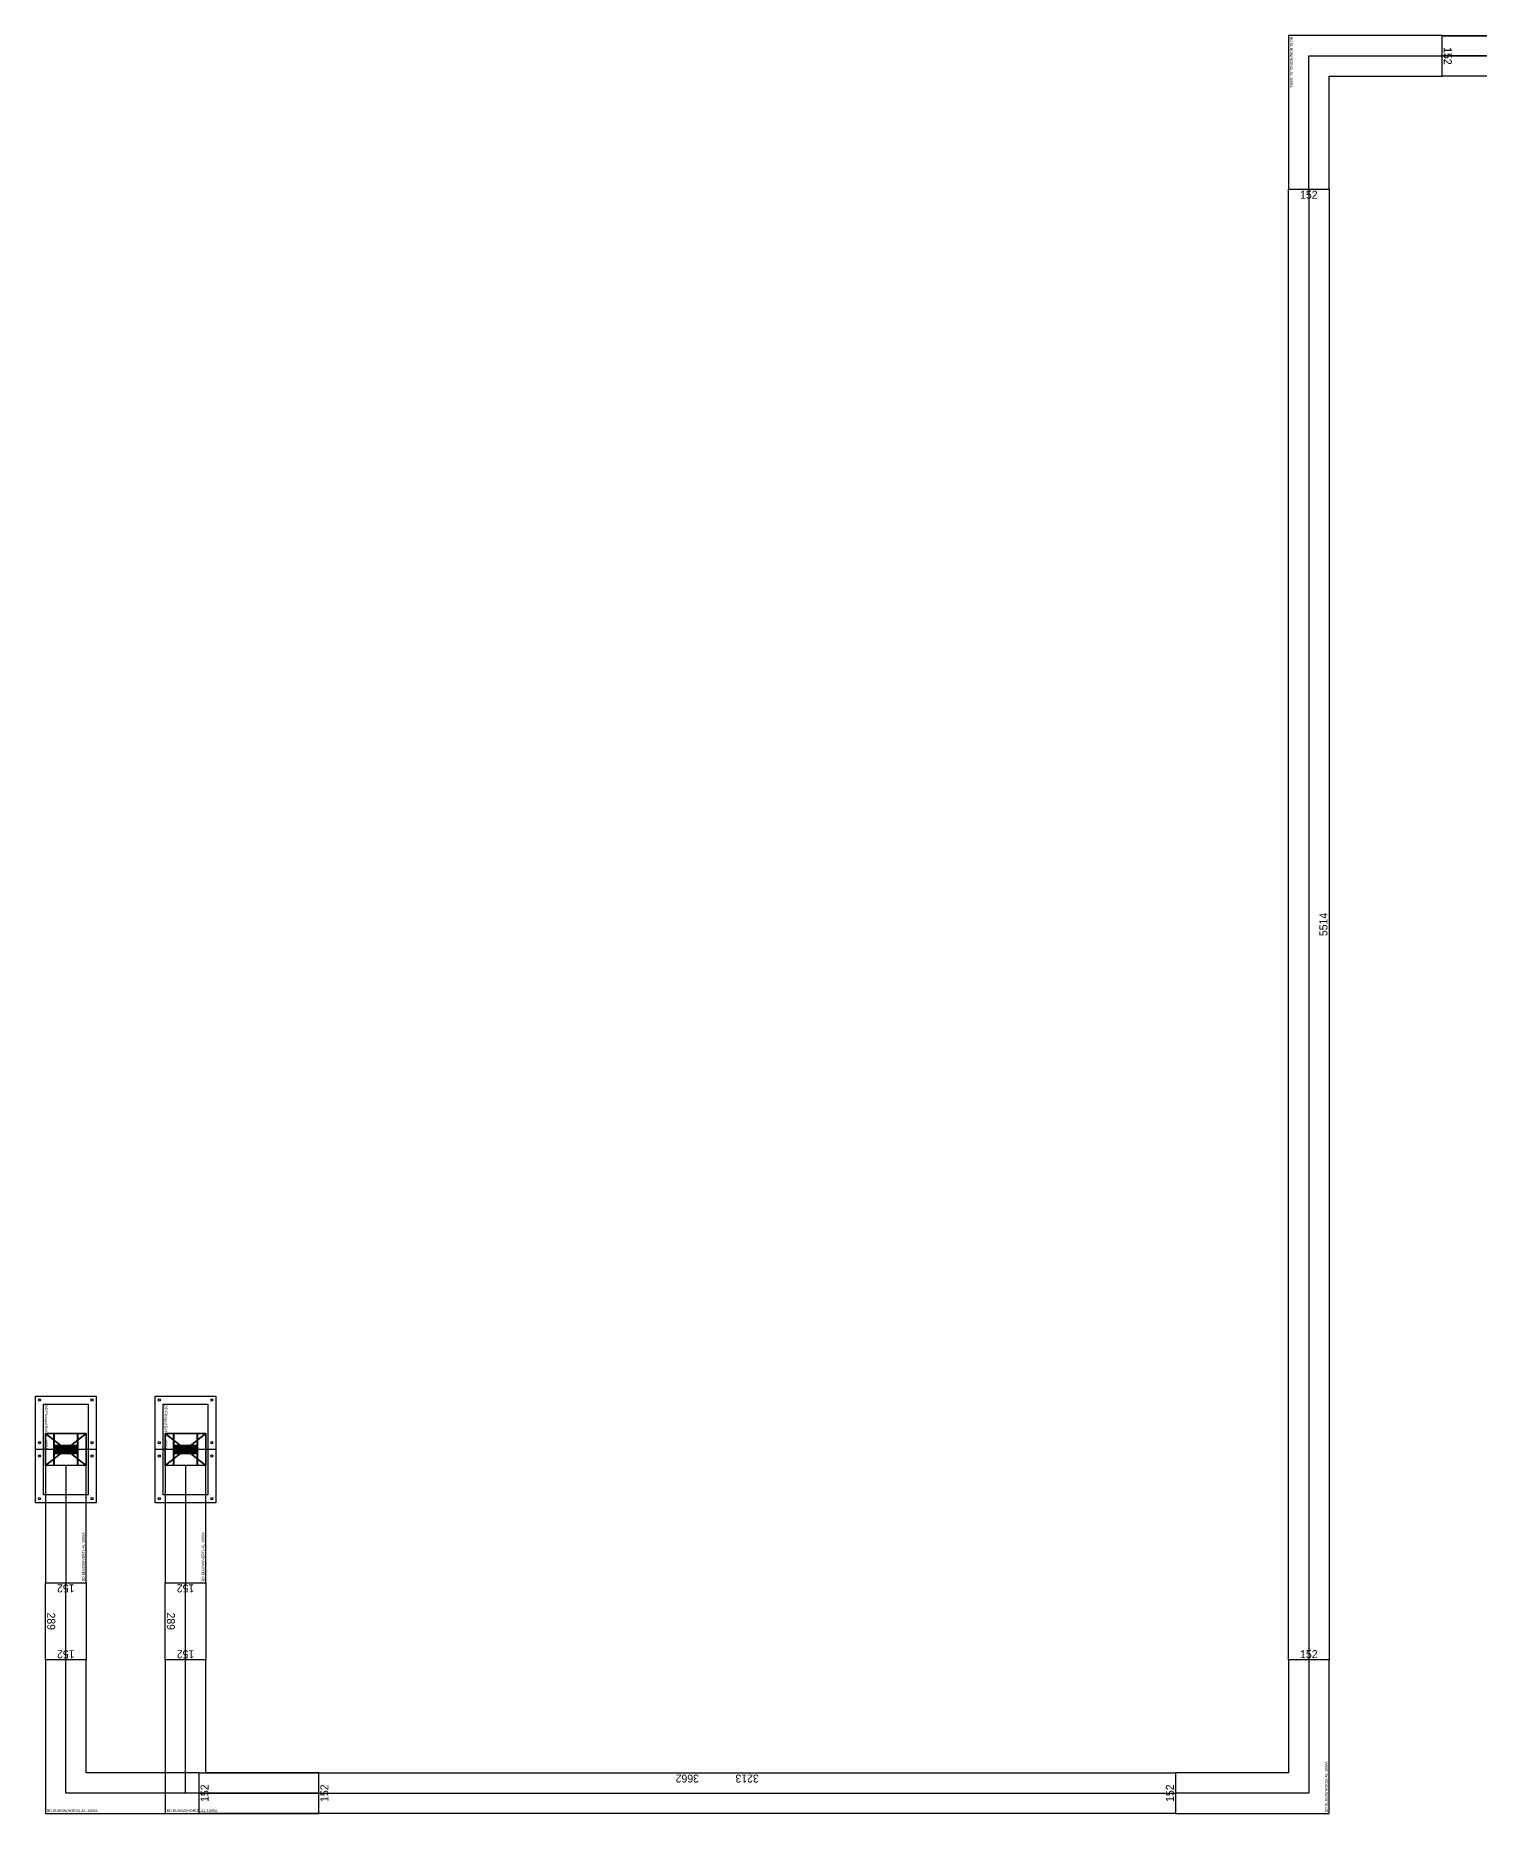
# Model space of a CAD drawing. Header units: millimetres. Extents: x 28486 to 374549, y -351975 to 868946.
# Drawn here: x 270974 to 276390, y 409585 to 416251 of the extents above; entities that cross this region are included whole.
import ezdxf
from ezdxf.enums import TextEntityAlignment as Align

# ---------------------------------------------------------------- set-up
doc = ezdxf.new("R2010")
doc.units = ezdxf.units.MM
doc.header["$LTSCALE"] = 150
doc.layers.get('Defpoints').update_dxf_attribs({"color": 150})
doc.layers.add('-----27 Bus Duct_HV_IT BACK UP A', color=7, linetype='Continuous')
doc.layers.add('-----27 Bus Duct_HV_IT BACK UP B', color=3, linetype='Continuous')
doc.styles.add('ELEC', font='')
doc.styles.get("Standard").update_dxf_attribs({"font": ''})
doc.styles.get('ELEC').set_extended_font_data('Dotum')
doc.styles.get('Standard').set_extended_font_data('Dotum')
doc.dimstyles.new('전기통신참고용-치수', dxfattribs={"dimscale": 15, "dimtxt": 2, "dimasz": 0, "dimexe": 0, "dimexo": 0, "dimgap": 0.4, "dimtad": 4, "dimdec": 0, "dimzin": 0, "dimdsep": 46, "dimtxsty": 'Standard', "dimblk": 'NONE', "dimcen": 0, "dimse1": 1, "dimse2": 1, "dimsd1": 1, "dimsd2": 1, "dimclrd": 8, "dimclre": 8, "dimclrt": 8, "dimadec": 0, "dimazin": 0, "dimtfac": 1, "dimtdec": 0, "dimtix": 1, "dimtmove": 2, "dimatfit": 0, "dimldrblk": 'NONE', "dimfxl": 2, "dimtolj": 1, "dimtzin": 0, "dimarcsym": 0})

# ---------------------------------------------------------------- blocks, each defined once
blk = doc.blocks.new('*D147')
at = {"layer": 'Defpoints', "color": 0, "transparency": 16777216}
for p in [(0, 1129), (152, 1129), (152, 1129)]:
    blk.add_point(p, dxfattribs=at)
at = {"color": 0, "transparency": 16777216, "insert": (76, 1108), "char_height": 30, "attachment_point": 5}
blk.add_mtext('\\A1;{\\C0;152}', dxfattribs=at)
blk = doc.blocks.new('_None')
blk = doc.blocks.new('*D148')
at = {"layer": 'Defpoints', "color": 0, "transparency": 16777216}
for p in [(152, 1129), (152, 1129), (152, 840)]:
    blk.add_point(p, dxfattribs=at)
at = {"color": 0, "transparency": 16777216, "insert": (131, 984.5), "char_height": 30, "attachment_point": 5, "rotation": 90}
blk.add_mtext('\\A1;{\\C0;289}', dxfattribs=at)
blk = doc.blocks.new('*D149')
at = {"layer": 'Defpoints', "color": 0, "transparency": 16777216}
for p in [(0, 840), (152, 840), (152, 840)]:
    blk.add_point(p, dxfattribs=at)
at = {"color": 0, "transparency": 16777216, "insert": (76, 861), "char_height": 30, "attachment_point": 5}
blk.add_mtext('\\A1;{\\C0;152}', dxfattribs=at)
blk = doc.blocks.new('*U67')
at = {"color": 1}
for p, q in [((340, 76), (220, -76)), ((220, 76), (340, -76))]:
    blk.add_line(p, q, dxfattribs=at)
at = {"color": 0}
blk.add_lwpolyline([(-220, -76), (220, -76), (220, 76), (-220, 76)], close=True, dxfattribs=at)
blk.add_lwpolyline([(220, -76), (340, -76), (340, 76), (220, 76)], dxfattribs=at)
at = {"color": 1}
for points in [[(220, -46, -0.4142136), (222, -44), (262.8, -44, 0.4142136), (263.8, -43), (263.8, 43, 0.4142136), (262.8, 44), (222, 44, -0.4142136), (220, 46), (220, 76, -0.4142136), (221, 75), (221, 46, 0.4142136), (222, 45), (338, 45, 0.4142136), (339, 46), (339, 75, -0.4142136), (340, 76), (340, 46, -0.4142136), (338, 44), (297.2, 44, 0.4142136), (296.2, 43), (296.2, -43, 0.4142136), (297.2, -44), (338, -44, -0.4142136), (340, -46), (340, -76, -0.4142136), (339, -75), (339, -46, 0.4142136), (338, -45), (222, -45, 0.4142136), (221, -46), (221, -75, -0.4142136), (220, -76), (220, -76), (220, -76), (220, -76)], [(264.8, -43), (264.8, 43, -0.4142136), (265.8, 44), (294.2, 44, -0.4142136), (295.2, 43), (295.2, -43, -0.4142136), (294.2, -44), (265.8, -44, -0.4142136)], [(265.8, -42), (265.8, 42, -0.4142136), (266.8, 43), (271.15, 43, -0.4142136), (272.15, 42), (272.15, -42, -0.4142136), (271.15, -43), (266.8, -43, -0.4142136)], [(273.15, -42), (273.15, 42, -0.4142136), (274.15, 43), (278.5, 43, -0.4142136), (279.5, 42), (279.5, -42, -0.4142136), (278.5, -43), (274.15, -43, -0.4142136)], [(280.5, -42), (280.5, 42, -0.4142136), (281.5, 43), (285.85, 43, -0.4142136), (286.85, 42), (286.85, -42, -0.4142136), (285.85, -43), (281.5, -43, -0.4142136)], [(287.85, -42), (287.85, 42, -0.4142136), (288.85, 43), (293.2, 43, -0.4142136), (294.2, 42), (294.2, -42, -0.4142136), (293.2, -43), (288.85, -43, -0.4142136)]]:
    blk.add_lwpolyline(points, format="xyb", close=True, dxfattribs=at)
blk.add_lwpolyline([(220, 0), (-220, 0)], dxfattribs=at)
at = {"color": 0, "style": 'ELEC'}
blk.add_text('BD ELBOW(VERT)-AL 1000A', height=10, dxfattribs=at).set_placement((-215, -66), align=Align.MIDDLE_LEFT)
blk = doc.blocks.new('*U68')
at = {"color": 0}
blk.add_lwpolyline([(-76, -76), (500, -76), (500, 76), (76, 76), (76, 500), (-76, 500)], close=True, dxfattribs=at)
at = {"color": 1}
blk.add_lwpolyline([(500, 0), (0, 0), (0, 500)], dxfattribs=at)
at = {"color": 0, "style": 'ELEC'}
blk.add_text('BD ELBOW(HORIZ)-AL 1000A', height=10, dxfattribs=at).set_placement((-71, -66), align=Align.MIDDLE_LEFT)
blk = doc.blocks.new('*D151')
at = {"layer": 'Defpoints', "color": 0, "transparency": 16777216}
for p in [(0, 1264), (152, 1264), (152, 1264)]:
    blk.add_point(p, dxfattribs=at)
at = {"color": 0, "transparency": 16777216, "insert": (76, 1243), "char_height": 30, "attachment_point": 5}
blk.add_mtext('\\A1;{\\C0;152}', dxfattribs=at)
blk = doc.blocks.new('*D152')
at = {"layer": 'Defpoints', "color": 0, "transparency": 16777216}
for p in [(152, 1264), (152, 1264), (152, -2398)]:
    blk.add_point(p, dxfattribs=at)
at = {"color": 0, "transparency": 16777216, "insert": (131, -567), "char_height": 30, "attachment_point": 5, "rotation": 90}
blk.add_mtext('\\A1;{\\C0;3662}', dxfattribs=at)
blk = doc.blocks.new('*D153')
at = {"layer": 'Defpoints', "color": 0, "transparency": 16777216}
for p in [(0, -2398), (152, -2398), (152, -2398)]:
    blk.add_point(p, dxfattribs=at)
at = {"color": 0, "transparency": 16777216, "insert": (76, -2377), "char_height": 30, "attachment_point": 5}
blk.add_mtext('\\A1;{\\C0;152}', dxfattribs=at)
blk = doc.blocks.new('*D155')
at = {"layer": 'Defpoints', "color": 0, "transparency": 16777216}
for p in [(0, 2703), (152, 2703), (152, 2703)]:
    blk.add_point(p, dxfattribs=at)
at = {"color": 0, "transparency": 16777216, "insert": (76, 2682), "char_height": 30, "attachment_point": 5}
blk.add_mtext('\\A1;{\\C0;152}', dxfattribs=at)
blk = doc.blocks.new('*D156')
at = {"layer": 'Defpoints', "color": 0, "transparency": 16777216}
for p in [(152, 2703), (152, 2703), (152, -2811)]:
    blk.add_point(p, dxfattribs=at)
at = {"color": 0, "transparency": 16777216, "insert": (131, -54), "char_height": 30, "attachment_point": 5, "rotation": 90}
blk.add_mtext('\\A1;{\\C0;5514}', dxfattribs=at)
blk = doc.blocks.new('*D157')
at = {"layer": 'Defpoints', "color": 0, "transparency": 16777216}
for p in [(0, -2811), (152, -2811), (152, -2811)]:
    blk.add_point(p, dxfattribs=at)
at = {"color": 0, "transparency": 16777216, "insert": (76, -2790), "char_height": 30, "attachment_point": 5}
blk.add_mtext('\\A1;{\\C0;152}', dxfattribs=at)
blk = doc.blocks.new('*D637')
at = {"layer": 'Defpoints', "color": 0, "transparency": 16777216}
for p in [(152, 9408.7), (152, 9408.7), (152, -6491.3)]:
    blk.add_point(p, dxfattribs=at)
at = {"color": 0, "transparency": 16777216, "insert": (131, 1458.7), "char_height": 30, "attachment_point": 5, "rotation": 90}
blk.add_mtext('\\A1;{\\C0;15900}', dxfattribs=at)
blk = doc.blocks.new('*D638')
at = {"layer": 'Defpoints', "color": 0, "transparency": 16777216}
for p in [(0, -6491.3), (152, -6491.3), (152, -6491.3)]:
    blk.add_point(p, dxfattribs=at)
at = {"color": 0, "transparency": 16777216, "insert": (76, -6470.3), "char_height": 30, "attachment_point": 5}
blk.add_mtext('\\A1;{\\C0;152}', dxfattribs=at)
blk = doc.blocks.new('*U66')
at = {"color": 1}
for p, q in [((60, 76), (-60, -76)), ((-60, 76), (60, -76))]:
    blk.add_line(p, q, dxfattribs=at)
at = {"color": 0}
blk.add_line((0, 113.5), (0, -113.5), dxfattribs=at)
for points in [[(200, -113.5), (-200, -113.5), (-200, 113.5), (200, 113.5)], [(170, -83.5), (-170, -83.5), (-170, 83.5), (170, 83.5)]]:
    blk.add_lwpolyline(points, close=True, dxfattribs=at)
at = {"color": 1}
blk.add_lwpolyline([(60, -76), (-60, -76), (-60, 76), (60, 76)], close=True, dxfattribs=at)
for points in [[(-60, -46, -0.4142136), (-58, -44), (-17.2, -44, 0.4142136), (-16.2, -43), (-16.2, 43, 0.4142136), (-17.2, 44), (-58, 44, -0.4142136), (-60, 46), (-60, 76, -0.4142136), (-59, 75), (-59, 46, 0.4142136), (-58, 45), (58, 45, 0.4142136), (59, 46), (59, 75, -0.4142136), (60, 76), (60, 46, -0.4142136), (58, 44), (17.2, 44, 0.4142136), (16.2, 43), (16.2, -43, 0.4142136), (17.2, -44), (58, -44, -0.4142136), (60, -46), (60, -76, -0.4142136), (59, -75), (59, -46, 0.4142136), (58, -45), (-58, -45, 0.4142136), (-59, -46), (-59, -75, -0.4142136), (-60, -76), (-60, -76), (-60, -76), (-60, -76)], [(-15.2, -43), (-15.2, 43, -0.4142136), (-14.2, 44), (14.2, 44, -0.4142136), (15.2, 43), (15.2, -43, -0.4142136), (14.2, -44), (-14.2, -44, -0.4142136)], [(-14.2, -42), (-14.2, 42, -0.4142136), (-13.2, 43), (-8.85, 43, -0.4142136), (-7.85, 42), (-7.85, -42, -0.4142136), (-8.85, -43), (-13.2, -43, -0.4142136)], [(-6.85, -42), (-6.85, 42, -0.4142136), (-5.85, 43), (-1.5, 43, -0.4142136), (-0.5, 42), (-0.5, -42, -0.4142136), (-1.5, -43), (-5.85, -43, -0.4142136)], [(0.5, -42), (0.5, 42, -0.4142136), (1.5, 43), (5.85, 43, -0.4142136), (6.85, 42), (6.85, -42, -0.4142136), (5.85, -43), (1.5, -43, -0.4142136)], [(7.85, -42), (7.85, 42, -0.4142136), (8.85, 43), (13.2, 43, -0.4142136), (14.2, 42), (14.2, -42, -0.4142136), (13.2, -43), (8.85, -43, -0.4142136)]]:
    blk.add_lwpolyline(points, format="xyb", close=True, dxfattribs=at)
at = {"color": 0}
for centre in [(-185, 98.5), (-25, 98.5), (25, 98.5), (185, 98.5), (-185, -98.5), (-25, -98.5), (25, -98.5), (185, -98.5)]:
    blk.add_circle(centre, 4, dxfattribs=at)
at = {"color": 0, "style": 'ELEC'}
blk.add_text('BD Flanged End-AL 1000A', height=10, dxfattribs=at).set_placement((-165, -73.5), align=Align.MIDDLE_LEFT)
blk = doc.blocks.new('*D126')
at = {"layer": 'Defpoints', "color": 0, "transparency": 16777216}
for p in [(0, 1264), (152, 1264), (152, 1264)]:
    blk.add_point(p, dxfattribs=at)
at = {"color": 0, "transparency": 16777216, "insert": (76, 1243), "char_height": 30, "attachment_point": 5}
blk.add_mtext('\\A1;{\\C0;152}', dxfattribs=at)
blk = doc.blocks.new('*D127')
at = {"layer": 'Defpoints', "color": 0, "transparency": 16777216}
for p in [(152, 1264), (152, 1264), (152, -1949)]:
    blk.add_point(p, dxfattribs=at)
at = {"color": 0, "transparency": 16777216, "insert": (131, -342.5), "char_height": 30, "attachment_point": 5, "rotation": 90}
blk.add_mtext('\\A1;{\\C0;3213}', dxfattribs=at)
blk = doc.blocks.new('*D128')
at = {"layer": 'Defpoints', "color": 0, "transparency": 16777216}
for p in [(0, -1949), (152, -1949), (152, -1949)]:
    blk.add_point(p, dxfattribs=at)
at = {"color": 0, "transparency": 16777216, "insert": (76, -1928), "char_height": 30, "attachment_point": 5}
blk.add_mtext('\\A1;{\\C0;152}', dxfattribs=at)
blk = doc.blocks.new('*D641')
at = {"layer": 'Defpoints', "color": 0, "transparency": 16777216}
for p in [(152, 29808.7), (152, 29808.7), (152, -6491.3)]:
    blk.add_point(p, dxfattribs=at)
at = {"color": 0, "transparency": 16777216, "insert": (131, 11658.7), "char_height": 30, "attachment_point": 5, "rotation": 90}
blk.add_mtext('\\A1;{\\C0;36300}', dxfattribs=at)
blk = doc.blocks.new('*D642')
at = {"layer": 'Defpoints', "color": 0, "transparency": 16777216}
for p in [(0, -6491.3), (152, -6491.3), (152, -6491.3)]:
    blk.add_point(p, dxfattribs=at)
at = {"color": 0, "transparency": 16777216, "insert": (76, -6470.3), "char_height": 30, "attachment_point": 5}
blk.add_mtext('\\A1;{\\C0;152}', dxfattribs=at)
blk = doc.blocks.new('*U146')
at = {"color": 1}
blk.add_line((76, 1129), (76, 840), dxfattribs=at)
at = {"color": 0}
blk.add_lwpolyline([(152, 840), (0, 840), (0, 1129), (152, 1129)], close=True, dxfattribs=at)
for base, p1, p2, override, picture, middle in [((152, 1129), (0, 1129), (152, 1129), {"dimtxsty": 'Standard', "dimclrd": 0, "dimclre": 0, "dimclrt": 0}, '*D147', (76, 1108)), ((152, 840), (0, 840), (152, 840), {"dimtad": 1, "dimtxsty": 'Standard', "dimclrd": 0, "dimclre": 0, "dimclrt": 0}, '*D149', (76, 861))]:
    dim = blk.add_linear_dim(base=base, p1=p1, p2=p2, text='{\\C0;<>}', dimstyle='전기통신참고용-치수', override=override, dxfattribs=at)
    dim.commit()
    dim.dimension.update_dxf_attribs({"geometry": picture, "text_midpoint": middle})
dim = blk.add_linear_dim(base=(152, 1129), p1=(152, 840), p2=(152, 1129), angle=90, text='{\\C0;<>}', dimstyle='전기통신참고용-치수', override={"dimtad": 1, "dimtxsty": 'Standard', "dimclrd": 0, "dimclre": 0, "dimclrt": 0}, dxfattribs=at)
dim.commit()
dim.dimension.update_dxf_attribs({"geometry": '*D148', "text_midpoint": (131, 984.5)})
blk = doc.blocks.new('*U150')
at = {"color": 1}
blk.add_line((76, 1264), (76, -2398), dxfattribs=at)
at = {"color": 0}
blk.add_lwpolyline([(152, -2398), (0, -2398), (0, 1264), (152, 1264)], close=True, dxfattribs=at)
for base, p1, p2, override, picture, middle in [((152, 1264), (0, 1264), (152, 1264), {"dimtxsty": 'Standard', "dimclrd": 0, "dimclre": 0, "dimclrt": 0}, '*D151', (76, 1243)), ((152, -2398), (0, -2398), (152, -2398), {"dimtad": 1, "dimtxsty": 'Standard', "dimclrd": 0, "dimclre": 0, "dimclrt": 0}, '*D153', (76, -2377))]:
    dim = blk.add_linear_dim(base=base, p1=p1, p2=p2, text='{\\C0;<>}', dimstyle='전기통신참고용-치수', override=override, dxfattribs=at)
    dim.commit()
    dim.dimension.update_dxf_attribs({"geometry": picture, "text_midpoint": middle})
dim = blk.add_linear_dim(base=(152, 1264), p1=(152, -2398), p2=(152, 1264), angle=90, text='{\\C0;<>}', dimstyle='전기통신참고용-치수', override={"dimtad": 1, "dimtxsty": 'Standard', "dimclrd": 0, "dimclre": 0, "dimclrt": 0}, dxfattribs=at)
dim.commit()
dim.dimension.update_dxf_attribs({"geometry": '*D152', "text_midpoint": (131, -567)})
blk = doc.blocks.new('*U154')
at = {"color": 1}
blk.add_line((76, 2703), (76, -2811), dxfattribs=at)
at = {"color": 0}
blk.add_lwpolyline([(152, -2811), (0, -2811), (0, 2703), (152, 2703)], close=True, dxfattribs=at)
for base, p1, p2, override, picture, middle in [((152, 2703), (0, 2703), (152, 2703), {"dimtxsty": 'Standard', "dimclrd": 0, "dimclre": 0, "dimclrt": 0}, '*D155', (76, 2682)), ((152, -2811), (0, -2811), (152, -2811), {"dimtad": 1, "dimtxsty": 'Standard', "dimclrd": 0, "dimclre": 0, "dimclrt": 0}, '*D157', (76, -2790))]:
    dim = blk.add_linear_dim(base=base, p1=p1, p2=p2, text='{\\C0;<>}', dimstyle='전기통신참고용-치수', override=override, dxfattribs=at)
    dim.commit()
    dim.dimension.update_dxf_attribs({"geometry": picture, "text_midpoint": middle})
dim = blk.add_linear_dim(base=(152, 2703), p1=(152, -2811), p2=(152, 2703), angle=90, text='{\\C0;<>}', dimstyle='전기통신참고용-치수', override={"dimtad": 1, "dimtxsty": 'Standard', "dimclrd": 0, "dimclre": 0, "dimclrt": 0}, dxfattribs=at)
dim.commit()
dim.dimension.update_dxf_attribs({"geometry": '*D156', "text_midpoint": (131, -54)})
blk = doc.blocks.new('*U635')
at = {"color": 1}
blk.add_line((76, 9408.7), (76, -6491.3), dxfattribs=at)
at = {"color": 0}
blk.add_lwpolyline([(152, -6491.3), (0, -6491.3), (0, 9408.7), (152, 9408.7)], close=True, dxfattribs=at)
dim = blk.add_linear_dim(base=(152, 9408.7), p1=(152, -6491.3), p2=(152, 9408.7), angle=90, text='{\\C0;<>}', dimstyle='전기통신참고용-치수', override={"dimtad": 1, "dimtxsty": 'Standard', "dimclrd": 0, "dimclre": 0, "dimclrt": 0}, dxfattribs=at)
dim.commit()
dim.dimension.update_dxf_attribs({"geometry": '*D637', "text_midpoint": (131, 1458.7)})
dim = blk.add_linear_dim(base=(152, -6491.3), p1=(0, -6491.3), p2=(152, -6491.3), text='{\\C0;<>}', dimstyle='전기통신참고용-치수', override={"dimtad": 1, "dimtxsty": 'Standard', "dimclrd": 0, "dimclre": 0, "dimclrt": 0}, dxfattribs=at)
dim.commit()
dim.dimension.update_dxf_attribs({"geometry": '*D638', "text_midpoint": (76, -6470.3)})
blk = doc.blocks.new('*U125')
at = {"color": 1}
blk.add_line((76, 1264), (76, -1949), dxfattribs=at)
at = {"color": 0}
blk.add_lwpolyline([(152, -1949), (0, -1949), (0, 1264), (152, 1264)], close=True, dxfattribs=at)
for base, p1, p2, override, picture, middle in [((152, 1264), (0, 1264), (152, 1264), {"dimtxsty": 'Standard', "dimclrd": 0, "dimclre": 0, "dimclrt": 0}, '*D126', (76, 1243)), ((152, -1949), (0, -1949), (152, -1949), {"dimtad": 1, "dimtxsty": 'Standard', "dimclrd": 0, "dimclre": 0, "dimclrt": 0}, '*D128', (76, -1928))]:
    dim = blk.add_linear_dim(base=base, p1=p1, p2=p2, text='{\\C0;<>}', dimstyle='전기통신참고용-치수', override=override, dxfattribs=at)
    dim.commit()
    dim.dimension.update_dxf_attribs({"geometry": picture, "text_midpoint": middle})
dim = blk.add_linear_dim(base=(152, 1264), p1=(152, -1949), p2=(152, 1264), angle=90, text='{\\C0;<>}', dimstyle='전기통신참고용-치수', override={"dimtad": 1, "dimtxsty": 'Standard', "dimclrd": 0, "dimclre": 0, "dimclrt": 0}, dxfattribs=at)
dim.commit()
dim.dimension.update_dxf_attribs({"geometry": '*D127', "text_midpoint": (131, -342.5)})
blk = doc.blocks.new('*U639')
at = {"color": 1}
blk.add_line((76, 29808.7), (76, -6491.3), dxfattribs=at)
at = {"color": 0}
blk.add_lwpolyline([(152, -6491.3), (0, -6491.3), (0, 29808.7), (152, 29808.7)], close=True, dxfattribs=at)
dim = blk.add_linear_dim(base=(152, 29808.7), p1=(152, -6491.3), p2=(152, 29808.7), angle=90, text='{\\C0;<>}', dimstyle='전기통신참고용-치수', override={"dimtad": 1, "dimtxsty": 'Standard', "dimclrd": 0, "dimclre": 0, "dimclrt": 0}, dxfattribs=at)
dim.commit()
dim.dimension.update_dxf_attribs({"geometry": '*D641', "text_midpoint": (131, 11658.7)})
dim = blk.add_linear_dim(base=(152, -6491.3), p1=(0, -6491.3), p2=(152, -6491.3), text='{\\C0;<>}', dimstyle='전기통신참고용-치수', override={"dimtad": 1, "dimtxsty": 'Standard', "dimclrd": 0, "dimclre": 0, "dimclrt": 0}, dxfattribs=at)
dim.commit()
dim.dimension.update_dxf_attribs({"geometry": '*D642', "text_midpoint": (76, -6470.3)})

msp = doc.modelspace()

# ---------------------------------------------------------------- block references
at = {"layer": '-----27 Bus Duct_HV_IT BACK UP A'}
for name, p, rotation in [('*U68', (275750, 416175), 270), ('*U635', (282741.3, 416250.3), 270), ('*U66', (271088, 410950), 270), ('*U67', (271088, 410670), 89.99999999999997), ('*U146', (271164, 411290), 180), ('*U68', (275750, 409661), 90), ('*U150', (272852, 409585), 89.99999999999997)]:
    msp.add_blockref(name, p, dxfattribs=dict(at, rotation=rotation))
for name, p in [('*U154', (275674, 412972)), ('*U68', (271088, 409661))]:
    msp.add_blockref(name, p, dxfattribs=at)
at = {"layer": '-----27 Bus Duct_HV_IT BACK UP B'}
for name, p, rotation in [('*U68', (275750, 416175), 270), ('*U639', (282741.3, 416251), 270), ('*U66', (271537, 410950), 270), ('*U67', (271537, 410670), 89.99999999999997), ('*U146', (271613, 411290), 180), ('*U68', (275750, 409661), 90), ('*U125', (273301, 409585), 89.99999999999997)]:
    msp.add_blockref(name, p, dxfattribs=dict(at, rotation=rotation))
for name, p in [('*U154', (275674, 412972)), ('*U68', (271537, 409661))]:
    msp.add_blockref(name, p, dxfattribs=at)

doc.saveas('drawing.dxf')
